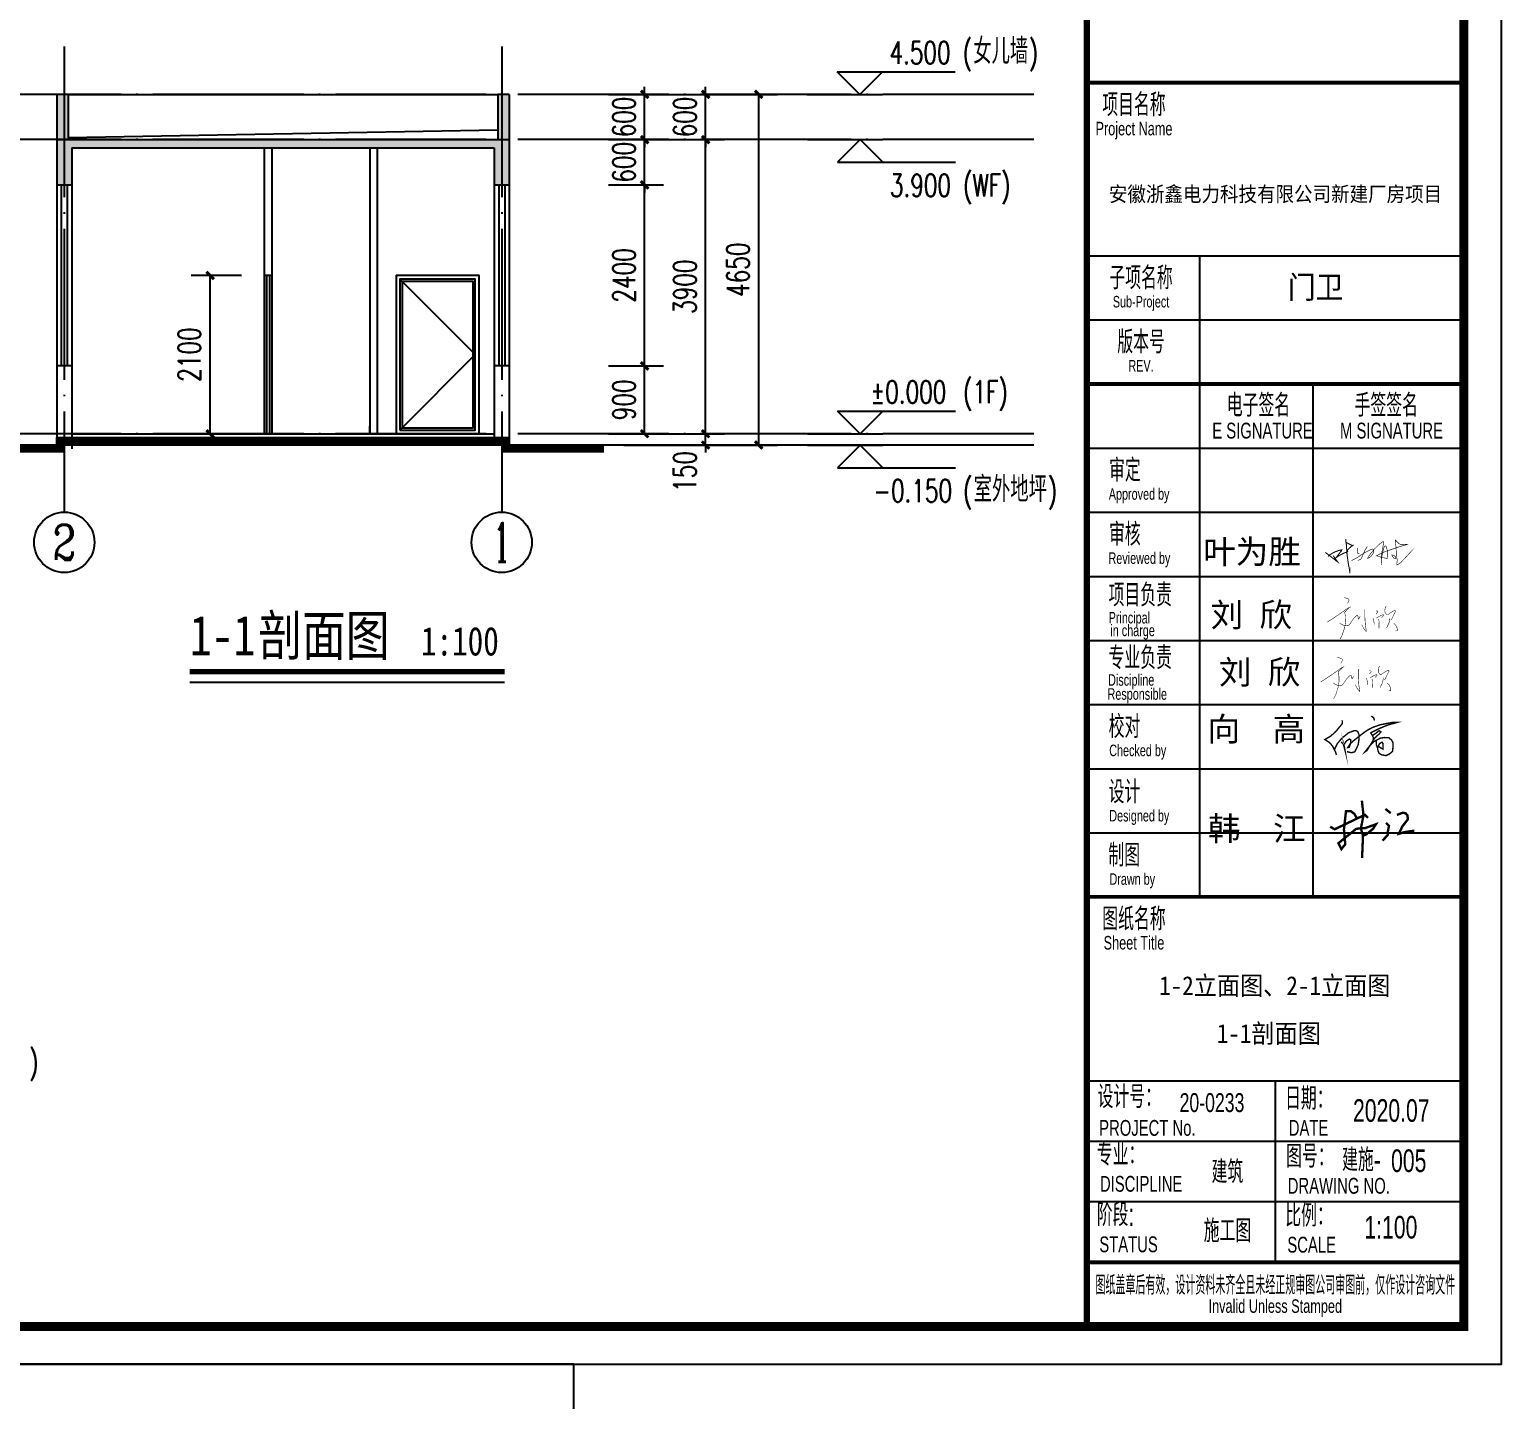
# Model space of a CAD drawing. Extents: x -356470 to -314470, y -791267 to -625262.
# Drawn here: x -333989 to -314470, y -749737 to -731570 of the extents above; entities that cross this region are included whole.
import ezdxf
from ezdxf.enums import TextEntityAlignment as Align

# ---------------------------------------------------------------- set-up
doc = ezdxf.new("R2010")
doc.units = 0
doc.header["$LTSCALE"] = 1000
doc.header["$MEASUREMENT"] = 0
doc.linetypes.add('DOTE', pattern=[2.4200000000000004, 2, -0.2, 0.02, -0.2])
for name, color, linetype in [('00-tk', 151, 'Continuous'), ('A-Wall(建筑墙)', 7, 'Continuous'), ('AXIS', 3, 'Continuous'), ('AXIS_TEXT', 7, 'Continuous'), ('DIM_ELEV', 3, 'Continuous'), ('DIM_SYMB', 3, 'Continuous'), ('DOTE', 1, 'Continuous'), ('fur', 253, 'Continuous'), ('iicon', 7, 'Continuous'), ('PUB_DIM', 3, 'Continuous'), ('PUB_TEXT', 7, 'Continuous'), ('TK', 151, 'Continuous'), ('WINDOW', 4, 'Continuous'), ('签名', 1, 'Continuous')]:
    doc.layers.add(name, color=color, linetype=linetype)
doc.layers.add('功能名称', color=255, linetype='Continuous', lineweight=0)
doc.styles.add('_TCH_AXIS', font='COMPLEX', dxfattribs={"bigfont": 'GBCBIG'})
doc.styles.add('_TCH_DIM', font='SIMPLEX', dxfattribs={"bigfont": 'GBCBIG'})
doc.styles.add('_TCH_DIM_T3', font='SIMPLEX', dxfattribs={"width": 0.7058823529411765, "bigfont": 'GBCBIG'})
doc.styles.add('DS6HT', font='simhei.ttf', dxfattribs={"width": 0.8})
doc.styles.add('T&D', font='haiwenrs.shx', dxfattribs={"width": 0.7, "bigfont": 'hztxt.shx'})
doc.styles.add('TITLE', font='simhei.ttf', dxfattribs={"width": 0.7})
doc.styles.add('仿宋体', font='', dxfattribs={"width": 0.8})
doc.styles.get('仿宋体').set_extended_font_data('SimSun')
doc.dimstyles.new('_TCH_ARCH&&100', dxfattribs={"dimtxt": 297.5, "dimasz": 100, "dimexe": 250, "dimexo": 300, "dimgap": 126.25, "dimtad": 1, "dimdec": 0, "dimzin": 0, "dimdsep": 46, "dimtxsty": '_TCH_DIM_T3', "dimblk": 'ARCHTICK', "dimcen": 0.09, "dimclrt": 7, "dimazin": 2, "dimtfac": 1, "dimtdec": 0, "dimtix": 1, "dimtmove": 2, "dimatfit": 3, "dimfxl": 0, "dimtolj": 1, "dimtzin": 0, "dimarcsym": 0})

# ---------------------------------------------------------------- blocks, each defined once
blk = doc.blocks.new('A$C7C122B11')
at = {"layer": 'iicon', "color": 13, "const_width": 7.575757575132871}
for points in [[(199.0888365005376, 382.8778826375492), (300.5110004848102, 454.8074805347715)], [(244.3624277019408, 611.0290988776833), (279.0327184172347, 604.8438947247341)], [(322.4230265802471, 465.4405168076046), (254.8083938822383, 392.8854461885057)], [(279.0327184172347, 604.8438947247341), (314.94104956917, 590.6175023976248)], [(321.132111500483, 572.0618899385445), (297.6059042114067, 526.2903457558714)], [(300.5110004848102, 454.8074805347715), (344.335052675684, 476.0735530804377)], [(314.94104956917, 590.6175023976248), (321.132111500483, 572.0618899385445)], [(553.5673253951827, 440.1709960661829), (553.0463167116977, 381.2844891168643)], [(850.2705939338775, 438.960449161008), (849.5862326928183, 402.7140348185785)], [(857.8002870868659, 469.0512536286842), (850.2705939338775, 438.960449161008)], [(872.1753121516667, 485.4648040432949), (857.8002870868659, 469.0512536286842)], [(0.0007576050702482, 250.9024336845614), (100.7970233689994, 315.9515967653133)], [(100.7970233689994, 315.9515967653133), (199.0888365005376, 382.8778826375492)], [(179.9224229973042, 234.3780221641064), (213.8051824355498, 214.250624705106)], [(213.8051824355498, 214.250624705106), (248.6035759460647, 200.5268653577659)], [(269.9907244815258, 260.035791651113), (254.2762084448477, 164.2658887512516)], [(254.8083938822383, 392.8854461885057), (267.3297972941073, 338.4690845052246)], [(267.3297972941073, 338.4690845052246), (269.9907244815258, 260.035791651113)], [(312.2474518701201, 200.0697981715202), (331.4783466457156, 219.739658693783)], [(331.4783466457156, 219.739658693783), (382.2285472766962, 294.8917446665)], [(382.2285472766962, 294.8917446665), (411.197833733866, 328.3370370857883)], [(411.197833733866, 328.3370370857883), (434.3741226493148, 348.9182134775911)], [(434.3741226493148, 348.9182134775911), (447.8928364126477, 348.9182134775911)], [(447.8928364126477, 348.9182134775911), (455.0012519170996, 315.0120958685875)], [(455.0012519170996, 315.0120958685875), (462.0279911428223, 291.8895695514511)], [(462.0279911428223, 291.8895695514511), (484.7589294016361, 335.2447174279951)], [(553.0463167116977, 381.2844891168643), (555.0409374145092, 297.5777777298354)], [(555.0409374145092, 297.5777777298354), (561.1933105823118, 211.5237233529333)], [(674.2358596608974, 309.3520727169234), (685.6524839333723, 266.1284549657721)], [(685.6524839333723, 266.1284549657721), (692.2622442622667, 224.1059891108889)], [(692.2622442622667, 224.1059891108889), (691.6612788005733, 210.8989552564453)], [(718.076247107354, 415.8895953928587), (741.3754803164627, 413.2289288535248)], [(745.3690204735612, 399.9279449097812), (719.4071405762808, 368.0041741926688)], [(725.6901957900262, 308.6375822850969), (755.2991364721672, 327.3519703953061)], [(741.3754803164627, 413.2289288535248), (745.3690204735612, 399.9279449097812)], [(755.2991364721672, 327.3519703953061), (790.3451380701738, 346.0658887554891)], [(755.8106879024997, 295.5094665060751), (764.9249008636688, 257.2642640059348)], [(762.4943867573747, 217.8052263474092), (761.8865432932507, 180.1674111774191)], [(764.9249008636688, 257.2642640059348), (762.4943867573747, 217.8052263474092)], [(790.3451380701738, 346.0658887554891), (816.9320564377123, 356.932625876274)], [(825.9964038813487, 342.4441127988975), (799.4086257637248, 314.6743452963419)], [(816.9320564377123, 356.932625876274), (835.0598915747834, 355.7248974735849)], [(835.0598915747834, 355.7248974735849), (825.9964038813487, 342.4441127988975)], [(849.5862326928183, 402.7140348185785), (862.5925352753841, 373.3071870035492)], [(862.5925352753841, 373.3071870035492), (875.5979781077476, 363.0487767131999)], [(875.5979781077476, 363.0487767131999), (896.819194834563, 363.0487767131999)], [(909.4291525277076, 232.7930841515772), (892.1808419503502, 201.1333131864667)], [(896.819194834563, 363.0487767131999), (924.1996627316112, 381.513727335725)], [(920.8311610448873, 283.4580187543761), (909.4291525277076, 232.7930841515772)], [(923.0759690859123, 310.7749468248803), (920.8311610448873, 283.4580187543761)], [(924.1996627316112, 381.513727335725), (974.1709295882613, 413.6564017615747)], [(950.8966291378019, 293.9757312922738), (936.5216040732339, 278.9300941831898)], [(970.7482636321802, 334.3254158007912), (950.8966291378019, 293.9757312922738)], [(991.2842593678506, 378.0944138225168), (970.7482636321802, 334.3254158007912)], [(974.1709295882613, 413.6564017615747), (997.4443702884018, 421.1789854408707)], [(980.2123949669768, 231.2062671370804), (1007.238645739155, 207.4293784452602)], [(1009.766311629792, 410.9210449010134), (991.2842593678506, 378.0944138225168)], [(997.4443702884018, 421.1789854408707), (1009.766311629792, 410.9210449010134)], [(219.8604038188932, 60.7831532410346), (189.0452334616566, -0.0002060187980533)], [(254.2762084448477, 164.2658887512516), (219.8604038188932, 60.7831532410346)], [(248.6035759460647, 200.5268653577659), (284.3176035295473, 195.037831369089)], [(284.3176035295473, 195.037831369089), (312.2474518701201, 200.0697981715202)], [(534.5625449493527, 157.8105780906044), (508.7167313428363, 209.4535331269726)], [(574.5237390289549, 108.0541408546269), (534.5625449493527, 157.8105780906044)], [(561.1933105823118, 211.5237233529333), (572.472374806297, 133.6654050473589)], [(572.472374806297, 133.6654050473589), (574.5237390289549, 108.0541408546269)], [(761.8865432932507, 180.1674111774191), (763.1022302216153, 159.5275159792509)], [(892.1808419503502, 201.1333131864667), (875.7338186554844, 163.8633126171771)], [(1033.078441093443, 121.2193669192493), (1002.25037448178, 119.1928634850774)], [(1007.238645739155, 207.4293784452602), (1027.810750987381, 170.7569004462566)], [(1027.810750987381, 170.7569004462566), (1032.673498700839, 145.9395145112649)], [(1032.673498700839, 145.9395145112649), (1033.078441093443, 121.2193669192493)]]:
    blk.add_lwpolyline(points, dxfattribs=at)
blk = doc.blocks.new('A$C2CD672AE')
at = {"layer": '签名', "const_width": 40}
for points in [[(9.920812285970896, 523.2925402219407), (85.64476809604093, 480.0337748597376), (394.0206144819967, 628.6754554281943), (590.4196245889179, 723.3426586687565), (642.8136640558951, 671.9342207829468)], [(461.6739908079617, 655.8767074788921), (413.9479712764733, 738.226304418873), (354.7637216071598, 782.187037571799), (273.5597426663153, 780.4759910698049), (253.3334755222313, 599.6754109035246), (239.4850451382808, 475.8856759928167), (250.6432823608629, 353.0214769686572), (261.9919008868746, 228.0609749183059), (196.5405086646788, 147.6520239780657), (147.917758084368, 247.6385617624037), (315.6064654956572, 382.7673622812144), (446.4496776717715, 488.2049113581888), (599.5712998132221, 501.6631575371139), (775.4302235315554, 563.8311803708784), (726.707836158108, 488.150277487468), (613.1219024430029, 393.5601171250455), (559.0191287468188, 371.9746074373834)], [(540.0881397943012, 958.3370811040513), (550.8489124546759, 861.0706685180776), (567.3179551581852, 712.2073151967488), (523.0104887406342, 494.9340344476514), (559.0191287468188, 371.9746074373834), (543.1768800984137, 0.8530088732950389)], [(934.9487146656029, 820.1810444663279), (1023.226905263495, 748.7558213393204)], [(1126.251339889597, 719.3609199295752), (1222.998657129239, 757.1794348801486), (1271.322497345041, 748.7558213393204), (1304.99973032577, 710.9811793784611), (1309.184475250077, 645.8736663977616), (1216.621902949642, 526.1442843894474), (1158.283402010333, 403.9466909407638), (1244.02201854391, 429.4920936296694), (1357.50831548078, 448.4013511012308), (1418.48602727754, 454.7190612549894)], [(945.4105769763701, 587.0399905960076), (993.8340539853089, 536.6299283201806), (976.9954374949448, 454.7190612549894), (974.9030650327913, 387.5056448946707), (886.5252376566641, 288.7475507552736)]]:
    blk.add_lwpolyline(points, dxfattribs=at)
blk = doc.blocks.new('A$C3CB17D36')
at = {"const_width": 19.8}
for points in [[(80.04379926508409, 483.3245182275459), (81.90662597743358, 436.2608653112984), (-4.34517220401176, 331.2727085075858), (-78.27530148279766, 262.4873684884878), (-162.3526845840388, 213.9755951842744), (-95.67428008083516, 171.601331080441), (-53.63557197838236, 121.6414522278392), (-13.77129550796963, 42.71932143150843), (0, 0)], [(64.5606629194881, 180.116118694219), (92.82805896214268, 156.2222658489991), (110.9481846305207, 112.0548314493135), (117.471429871126, 72.23174337394448), (101.8881217963281, 134.1385486491563), (134.8892941173835, 190.4118413703618), (181.276832380252, 221.5462590564603), (200.8465681020898, 208.5132497626655), (197.9473479951484, 167.2420412993342), (178.3776122733179, 104.97320592713), (156.6334449194328, 102.0769799907794), (195.0945020384024, 158.1645863071826), (241.4356495992397, 199.8245719536098), (314.832404044726, 256.8222468681452), (384.7038751147629, 311.6321337773879), (440.2388931854512, 349.2138049200694), (503.2969305113802, 382.5203957683261), (608.641771453491, 419.6374419611639), (706.4904500626872, 439.1869633216447), (790.5678497157642, 454.3921457776014), (852.1762769882189, 454.3921457776014), (715.912931962077, 416.0171632506172), (599.219306105937, 368.2294501403885), (536.1612522281721, 337.0950324542864), (477.4520450626515, 306.6846675423803), (499.1458782743503, 274.3440665564449), (516.5283877926486, 239.6149461754649), (509.5753906060636, 195.624718617124), (467.4001295411654, 130.7052330496408), (427.2981192994703, 62.49641516694101), (399.4860808976155, 42.81658003706252), (467.4001295411654, 130.7052330496408), (525.6854940584817, 186.8616574146727), (612.8627055544857, 233.2623446866855), (671.6553836437306, 241.9633764458667), (728.9963992514749, 239.7881166511215), (768.9173657702268, 207.1592642487194), (790.6924188555495, 168.7297240068583), (790.6924188555495, 121.5991520058196), (781.9823943110532, 49.09058369179547), (744.2389546182239, 15.73664716440908), (691.9787907993959, -10.36644069334579), (628.831092161985, 1.234934985561267), (594.7168086728998, 22.98750325383298), (580.2001010987369, 54.16618740626654), (572.9417555875771, 97.67132394280634), (582.3776113728236, 119.4238922110781), (601.2493394951525, 157.1283483279512), (634.6377751916516, 176.7056642212665), (651.3319930399011, 158.5785239977085), (649.1544827658145, 128.8500080952435), (647.7028202843139, 80.99435196921695), (582.3776113728236, 119.4238922110781)], [(484.4964084001258, 543.1565462122599), (520.1129202386364, 516.2902290898237), (530.2890735718538, 479.2582878867397)], [(-28.95940501802397, 72.78829725229298), (10.14727037428383, 153.4999226881337), (71.03089262000867, 228.0777145799366), (167.4787394450614, 307.1438412381794), (247.932097412624, 338.2782589242815), (277.6491035087529, 336.8301459561044), (299.393270862638, 320.9009107259553), (315.3389814508046, 280.3537624566088), (313.8893713973303, 213.0165279858957), (303.7463548456508, 143.1892565552043), (282.0021874917657, 93.95343047679853), (255.9092065293153, 43.26949143021193), (210.971294871757, 29.51242194243605), (146.4636474923609, 44.71760439838908)], [(510.8277125129171, 203.5479097504467), (545.3600029207446, 247.0389727405491), (596.8943189469865, 292.7193690718304), (620.1210676174887, 320.9977093045381), (594.7168086728998, 336.9495971531433), (562.0542207689941, 311.5716008401614), (533.7466203095755, 289.8190251521009), (502.7242833371347, 269.0094735791463)], [(572.9417555875771, 97.67132394280634), (557.6992002208208, 137.5510398544247), (556.9733689800705, 178.155832471235), (546.4555307543778, 197.9166563165199)]]:
    blk.add_lwpolyline(points, dxfattribs=at)
blk = doc.blocks.new('5635634563456')
at = {"layer": 'AXIS', "color": 1, "ltscale": 1000}
for points, const_width in [([(455725.8766600048, 226494.9224269953), (455792.5862253162, 226558.9228373328), (455885.0902339679, 226610.4786683344), (455980.262530829, 226658.4789645543), (456073.6559397471, 226692.2569371139), (456140.3655050584, 226710.9236907846), (456191.064816652, 226720.701538301), (456170.6072119614, 226678.9235086825), (456121.686875721, 226626.4787824521), (456065.6508128881, 226550.0338850452), (456000.0353318462, 226460.5206597582), (455930.452706912, 226406.9219377478)], 35), ([(456000.0353318462, 226460.5206597582), (456119.9079003677, 226541.1449327576), (456209.4857602907, 226583.6135769482), (456284.2164485542, 226618.512218124), (456362.4392675342, 226642.2432941236), (456383.3917896016, 226666.6723198801), (456371.5116747126, 226711.4954200025), (456436.4431387742, 226771.1241524457), (456483.8255773943, 226814.0919121376), (456540.8600411944, 226856.1827712426), (456583.855179749, 226882.4895581832)], 35), ([(456321.4968735353, 227083.6384566817), (456323.2518110435, 227002.9642946861), (456339.923411436, 226888.9681871878), (456349.6981607412, 226736.0108994469), (456363.6954416105, 226550.7854877579), (456388.532304615, 226376.7655627667), (456411.5566266934, 226211.2360450205), (456434.0624306019, 226115.2150155564), (456453.9713605533, 225981.1316658578), (456460.4231145977, 225937.6801696795)], 35), ([(456540.8600411944, 226856.1827712426), (456496.9873901805, 226883.3664587701), (456453.1147391666, 226906.1656894964), (456403.9774504486, 226929.8418208096), (456346.9429866484, 226954.3948065765), (456330.271386256, 226973.6864810884)], 35), ([(456510.8857225387, 226355.5845014946), (456597.6053515714, 226398.629718893), (456645.2724856871, 226426.1786893986), (456716.4860438754, 226465.7802912505), (456769.3218391358, 226501.938323689), (456843.4069145868, 226554.1665466337), (456901.4114584023, 226589.1766457125), (456971.6375419165, 226633.0344078309), (457083.0005074486, 226688.3587707739), (457147.3722830674, 226723.740611484), (457209.8128145108, 226743.6831337169), (457243.2860818899, 226739.1799760944), (457254.8729350695, 226714.7343423723), (457255.5167122647, 226661.3398711723), (457241.354925125, 226610.5186658517), (457205.6544421404, 226553.8616520641), (457186.7061093366, 226523.7904635769), (457156.3219661206, 226496.478454978), (457120.737826306, 226465.7663128794), (457078.6839223526, 226439.9034660875), (457051.1871625321, 226435.8624251095), (457075.4490402833, 226473.8484409685), (457119.603461876, 226542.9795517616), (457168.4528612911, 226613.669473737), (457233.2657095136, 226691.5472233813), (457285.0244344958, 226753.7797157742), (457337.5917925849, 226799.8479058556), (457415.157023535, 226882.8642523419), (457487.295995052, 226939.7263283721), (457542.1622452299, 226981.357469761), (457582.80394764, 227001.6653211052), (457584.8359759438, 226953.941824313), (457565.531226301, 226822.9559986099), (457537.0820433549, 226675.7238918315), (457514.7414449996, 226502.0919935046), (457509.0472728573, 226325.6831049196), (457519.7576625017, 226215.8188286116)], 20), ([(456722.7335235053, 226779.7802241481), (456706.6953858873, 226722.1333756072), (456709.1424385119, 226662.2206930844), (456719.7459253036, 226611.6821461128), (456740.1374477731, 226592.9339211438), (456760.1210261597, 226585.5976752458), (456773.5794222485, 226591.3036647812)], 20), ([(455637.881451799, 226630.6213626868), (456046.0826958741, 226314.4769262232), (455897.5426243895, 226527.8115043262)], 35), ([(456473.7164835172, 226131.6091075262), (456467.8449557837, 226097.5761104271), (456460.4231145977, 225937.6801696795)], 10)]:
    blk.add_lwpolyline(points, dxfattribs=dict(at, const_width=const_width))
for points in [[(457040.6918023378, 226827.7845800929, 20, 20, 0), (456956.8193904918, 226700.3447395913, 20, 20, 0), (456928.2864684347, 226631.251312051, 20, 20, 0), (456875.2497231229, 226502.8210548261, 20, 20, 0), (456834.0922933408, 226422.8359672434, 20, 20, 0), (456811.7780929098, 226395.7834826446, 20, 20, 0), (456724.1729237637, 226364.2658120954, 20, 0, 0)], [(457511.8943589285, 226413.8875492121, 20, 20, 0), (457568.290770911, 226678.2049373683, 20, 20, 0), (457590.6067167957, 226782.7947919906, 20, 20, 0), (457627.3747450841, 226841.122022116, 20, 20, 0), (457636.1324062726, 226855.0148018837, 20, 20, 0), (457670.2982945656, 226830.3979818893, 20, 20, 0), (457683.7118491472, 226787.501867116, 20, 20, 0), (457720.8650235701, 226668.6872140308, 20, 20, 0), (457721.2699767961, 226592.6818491317, 20, 20, 0), (457721.7555783013, 226501.5396696671, 20, 20, 0), (457712.3275488015, 226436.2896650262, 20, 20, 0), (457674.7695085629, 226435.3960180739, 20, 20, 0), (457629.1632481651, 226445.2263652151, 20, 20, 0), (457579.0858611803, 226451.4820322806, 20, 20, 0), (457468.2000687247, 226480.0794728851, 20, 20, 0), (457411.8629646617, 226504.2085864616, 20, 20, 0), (457344.7950169333, 226517.6136136783, 20, 20, 0), (457423.4881035726, 226562.2971146227, 20, 20, 0), (457641.6825949113, 226659.7070774816, 20, 20, 0), (457902.8006357316, 226748.1803862849, 20, 20, 0), (458181.951370434, 226842.763621807, 20, 20, 0), (458298.3834971389, 226875.2954487913, 20, 20, 0), (458384.2305086917, 226894.0625422546, 20, 20, 0), (458348.859824941, 226902.3944818272, 20, 20, 0), (458319.8952705974, 226902.3944818272, 20, 20, 0), (458243.9730919132, 226890.5529100445, 20, 20, 0), (458219.1516571922, 226886.6815142799, 20, 20, 0), (458165.8566513238, 226893.184349937, 20, 20, 0), (458107.927630047, 226921.2532881675, 20, 20, 0), (458072.3802899878, 226956.7780035156, 20, 20, 0), (458038.1494371435, 226986.162615559, 20, 20, 0), (458000.0202577069, 227028.8059663217, 20, 20, 0), (457974.1065866552, 227048.6420591747, 20, 20, 0), (457984.5822795216, 226931.2784559725, 20, 20, 0), (458001.2774807074, 226820.344626676, 20, 20, 0), (458012.5691491499, 226590.4221508706, 20, 20, 0), (458015.8896978883, 226522.808689595, 20, 20, 0), (457984.3999415407, 226422.8282168595, 20, 20, 0), (457948.0055952329, 226430.1024596857, 20, 20, 0), (457915.4932297827, 226448.045567386, 20, 20, 0), (457886.3777177723, 226495.0856463912, 20, 20, 0), (457874.8323141872, 226513.7388198816, 20, 20, 0), (457864.5410400594, 226548.4301091612, 20, 20, 0), (457913.06689341, 226534.8515287034, 20, 20, 0), (457962.0780489994, 226508.179320385, 20, 20, 0), (457984.8852437794, 226485.871639309, 20, 20, 0), (458023.385732263, 226448.2143725278, 20, 20, 0), (458044.263004124, 226386.2514791533, 20, 20, 0), (458038.7761693213, 226328.3714732277, 20, 20, 0), (458028.4120994662, 226265.6173984466, 20, 20, 0), (458030.8506732873, 226227.233806343, 20, 20, 0), (458031.8775293899, 226211.0709059424, 20, 20, 0), (458086.9386578655, 226240.0283524219, 20, 20, 0), (458165.5836688146, 226297.9083583475, 20, 20, 0), (458305.6771911951, 226444.7871767898, 20, 20, 0), (458436.8802073263, 226588.2352047257, 20, 20, 0), (458486.8104919657, 226642.8254197755, 20, 0, 0), (458657.4685183892, 226830.8808123577, 0, 0, 0)]]:
    blk.add_lwpolyline(points, format="xyseb", dxfattribs=at)
blk = doc.blocks.new('签名')
at = {"xscale": 1.132661029987503, "yscale": 1.132661029972951, "zscale": 1.132661029967055}
for p in [(-1750.197286959738, 4063.984869675944), (-1860.01269934047, 3062.006437591277)]:
    blk.add_blockref('A$C7C122B11', p, dxfattribs=at)
at = {"layer": '00-tk', "xscale": 1.200000000011642, "yscale": 1.19999999999709, "zscale": 1.2}
blk.add_blockref('A$C3CB17D36', (-1598.663731149863, 2124.214383500046), dxfattribs=at)
at = {"layer": 'AXIS', "xscale": 0.5, "yscale": 0.5, "zscale": 0.5}
blk.add_blockref('5635634563456', (-229602.1122756614, -107802.1992520302), dxfattribs=at)
at = {"layer": '签名'}
blk.add_blockref('A$C2CD672AE', (-1712.888165873941, 398.6887109705713), dxfattribs=at)
at = {"layer": '功能名称', "color": 7, "style": 'DS6HT'}
for s, p in [('叶为胜', (-3829.900751179666, 5325.834194287425)), ('刘 欣', (-3706.161323272157, 4268.687556041172)), ('刘 欣', (-3567.169852778083, 3309.254102484323)), ('向  高', (-3757.272502305452, 2357.133938182844)), ('韩  江', (-3749.501883157063, 689.2682582947891))]:
    blk.add_text(s, height=400, dxfattribs=at).set_placement(p)
blk = doc.blocks.new('_ArchTick')
at = {"color": 0, "linetype": 'ByBlock', "const_width": 0.4}
blk.add_lwpolyline([(-0.5, -0.5), (0.5, 0.5)], dxfattribs=at)
blk = doc.blocks.new('*D21')
at = {"layer": 'Defpoints', "color": 0}
for p in [(-331592.5, -734831.5), (-330876.8662191866, -734831.5), (-330876.8662191866, -736931.5)]:
    blk.add_point(p, dxfattribs=at)
at = {"layer": 'PUB_DIM', "color": 0, "lineweight": -2}
for p, q in [((-331176.8662191866, -734831.5), (-331842.5, -734831.5)), ((-331592.5, -736931.5), (-331592.5, -734831.5)), ((-331176.8662191866, -736931.5), (-331842.5, -736931.5))]:
    blk.add_line(p, q, dxfattribs=at)
at = {"layer": 'PUB_DIM', "color": 0, "lineweight": -2, "xscale": 100, "yscale": 100, "zscale": 100}
for p, rotation in [((-331592.5, -734831.5), 90), ((-331592.5, -736931.5), 270)]:
    blk.add_blockref('_ArchTick', p, dxfattribs=dict(at, rotation=rotation))
at = {"layer": 'PUB_DIM', "color": 7, "insert": (-331867.4999999999, -735881.5000000001), "char_height": 297.5, "attachment_point": 5, "rotation": 90, "style": '_TCH_DIM_T3'}
blk.add_mtext('\\A1;2100', dxfattribs=at)
blk = doc.blocks.new('*D30')
at = {"layer": 'Defpoints', "color": 0}
for p in [(-326611.1562826567, -732431.5), (-325831.941501093, -732431.5), (-326611.1562826567, -733031.5)]:
    blk.add_point(p, dxfattribs=at)
at = {"layer": 'PUB_DIM', "color": 0, "lineweight": -2}
for p, q in [((-325831.941501093, -732431.5), (-325831.941501093, -732331.5)), ((-326311.1562826567, -732431.5), (-325581.941501093, -732431.5)), ((-325831.941501093, -733031.5), (-325831.941501093, -732431.5)), ((-326311.1562826567, -733031.5), (-325581.941501093, -733031.5)), ((-325831.941501093, -733031.5), (-325831.941501093, -733131.5))]:
    blk.add_line(p, q, dxfattribs=at)
at = {"layer": 'PUB_DIM', "color": 0, "lineweight": -2, "xscale": 100, "yscale": 100, "zscale": 100}
for p, rotation in [((-325831.941501093, -732431.5), 270), ((-325831.941501093, -733031.5), 90)]:
    blk.add_blockref('_ArchTick', p, dxfattribs=dict(at, rotation=rotation))
at = {"layer": 'PUB_DIM', "color": 7, "insert": (-326106.9415010929, -732731.5000000001), "char_height": 297.5, "attachment_point": 5, "rotation": 90, "style": '_TCH_DIM_T3'}
blk.add_mtext('\\A1;600', dxfattribs=at)
blk = doc.blocks.new('*D31')
at = {"layer": 'Defpoints', "color": 0}
for p in [(-326611.1562826567, -733031.5), (-325831.941501093, -733031.5), (-326611.1562826567, -733631.5)]:
    blk.add_point(p, dxfattribs=at)
at = {"layer": 'PUB_DIM', "color": 0, "lineweight": -2}
for p, q in [((-325831.941501093, -733031.5), (-325831.941501093, -732931.5)), ((-326311.1562826567, -733031.5), (-325581.941501093, -733031.5)), ((-325831.941501093, -733631.5), (-325831.941501093, -733031.5)), ((-326311.1562826567, -733631.5), (-325581.941501093, -733631.5)), ((-325831.941501093, -733631.5), (-325831.941501093, -733731.5))]:
    blk.add_line(p, q, dxfattribs=at)
at = {"layer": 'PUB_DIM', "color": 0, "lineweight": -2, "xscale": 100, "yscale": 100, "zscale": 100}
for p, rotation in [((-325831.941501093, -733031.5), 270), ((-325831.941501093, -733631.5), 90)]:
    blk.add_blockref('_ArchTick', p, dxfattribs=dict(at, rotation=rotation))
at = {"layer": 'PUB_DIM', "color": 7, "insert": (-326106.9415010929, -733331.5000000001), "char_height": 297.5, "attachment_point": 5, "rotation": 90, "style": '_TCH_DIM_T3'}
blk.add_mtext('\\A1;600', dxfattribs=at)
blk = doc.blocks.new('*D32')
at = {"layer": 'Defpoints', "color": 0}
for p in [(-326611.1562826567, -733631.5), (-325831.941501093, -733631.5), (-326611.1562826567, -736031.5)]:
    blk.add_point(p, dxfattribs=at)
at = {"layer": 'PUB_DIM', "color": 0, "lineweight": -2}
for p, q in [((-326311.1562826567, -733631.5), (-325581.941501093, -733631.5)), ((-325831.941501093, -736031.5), (-325831.941501093, -733631.5)), ((-326311.1562826567, -736031.5), (-325581.941501093, -736031.5))]:
    blk.add_line(p, q, dxfattribs=at)
at = {"layer": 'PUB_DIM', "color": 0, "lineweight": -2, "xscale": 100, "yscale": 100, "zscale": 100}
for p, rotation in [((-325831.941501093, -733631.5), 90), ((-325831.941501093, -736031.5), 270)]:
    blk.add_blockref('_ArchTick', p, dxfattribs=dict(at, rotation=rotation))
at = {"layer": 'PUB_DIM', "color": 7, "insert": (-326106.9415010929, -734831.5000000001), "char_height": 297.5, "attachment_point": 5, "rotation": 90, "style": '_TCH_DIM_T3'}
blk.add_mtext('\\A1;2400', dxfattribs=at)
blk = doc.blocks.new('*D33')
at = {"layer": 'Defpoints', "color": 0}
for p in [(-326611.1562826567, -736031.5), (-325831.941501093, -736031.5), (-326611.1562826567, -736931.5)]:
    blk.add_point(p, dxfattribs=at)
at = {"layer": 'PUB_DIM', "color": 0, "lineweight": -2}
for p, q in [((-326311.1562826567, -736031.5), (-325581.941501093, -736031.5)), ((-325831.941501093, -736931.5), (-325831.941501093, -736031.5)), ((-326311.1562826567, -736931.5), (-325581.941501093, -736931.5))]:
    blk.add_line(p, q, dxfattribs=at)
at = {"layer": 'PUB_DIM', "color": 0, "lineweight": -2, "xscale": 100, "yscale": 100, "zscale": 100}
for p, rotation in [((-325831.941501093, -736031.5), 90), ((-325831.941501093, -736931.5), 270)]:
    blk.add_blockref('_ArchTick', p, dxfattribs=dict(at, rotation=rotation))
at = {"layer": 'PUB_DIM', "color": 7, "insert": (-326106.9415010929, -736481.5000000001), "char_height": 297.5, "attachment_point": 5, "rotation": 90, "style": '_TCH_DIM_T3'}
blk.add_mtext('\\A1;900', dxfattribs=at)
blk = doc.blocks.new('*D34')
at = {"layer": 'Defpoints', "color": 0}
for p in [(-326407.441501093, -732431.5), (-325023.441501093, -732431.5), (-326407.441501093, -733031.5)]:
    blk.add_point(p, dxfattribs=at)
at = {"layer": 'PUB_DIM', "color": 0, "lineweight": -2}
for p, q in [((-325023.441501093, -732431.5), (-325023.441501093, -732331.5)), ((-326107.441501093, -732431.5), (-324773.441501093, -732431.5)), ((-325023.441501093, -733031.5), (-325023.441501093, -732431.5)), ((-326107.441501093, -733031.5), (-324773.441501093, -733031.5)), ((-325023.441501093, -733031.5), (-325023.441501093, -733131.5))]:
    blk.add_line(p, q, dxfattribs=at)
at = {"layer": 'PUB_DIM', "color": 0, "lineweight": -2, "xscale": 100, "yscale": 100, "zscale": 100}
for p, rotation in [((-325023.441501093, -732431.5), 270), ((-325023.441501093, -733031.5), 90)]:
    blk.add_blockref('_ArchTick', p, dxfattribs=dict(at, rotation=rotation))
at = {"layer": 'PUB_DIM', "color": 7, "insert": (-325298.4415010929, -732731.5000000001), "char_height": 297.5, "attachment_point": 5, "rotation": 90, "style": '_TCH_DIM_T3'}
blk.add_mtext('\\A1;600', dxfattribs=at)
blk = doc.blocks.new('*D35')
at = {"layer": 'Defpoints', "color": 0}
for p in [(-326407.441501093, -733031.5), (-325023.441501093, -733031.5), (-326407.441501093, -736931.5)]:
    blk.add_point(p, dxfattribs=at)
at = {"layer": 'PUB_DIM', "color": 0, "lineweight": -2}
for p, q in [((-326107.441501093, -733031.5), (-324773.441501093, -733031.5)), ((-325023.441501093, -736931.5), (-325023.441501093, -733031.5)), ((-326107.441501093, -736931.5), (-324773.441501093, -736931.5))]:
    blk.add_line(p, q, dxfattribs=at)
at = {"layer": 'PUB_DIM', "color": 0, "lineweight": -2, "xscale": 100, "yscale": 100, "zscale": 100}
for p, rotation in [((-325023.441501093, -733031.5), 90), ((-325023.441501093, -736931.5), 270)]:
    blk.add_blockref('_ArchTick', p, dxfattribs=dict(at, rotation=rotation))
at = {"layer": 'PUB_DIM', "color": 7, "insert": (-325298.4415010929, -734981.5000000001), "char_height": 297.5, "attachment_point": 5, "rotation": 90, "style": '_TCH_DIM_T3'}
blk.add_mtext('\\A1;3900', dxfattribs=at)
blk = doc.blocks.new('*D36')
at = {"layer": 'Defpoints', "color": 0}
for p in [(-326407.441501093, -736931.5), (-325023.441501093, -736931.5), (-326407.441501093, -737081.5)]:
    blk.add_point(p, dxfattribs=at)
at = {"layer": 'PUB_DIM', "color": 0, "lineweight": -2}
for p, q in [((-325023.441501093, -736931.5), (-325023.441501093, -736831.5)), ((-326107.441501093, -736931.5), (-324773.441501093, -736931.5)), ((-325023.441501093, -737081.5), (-325023.441501093, -736931.5)), ((-326107.441501093, -737081.5), (-324773.441501093, -737081.5)), ((-325023.441501093, -737081.5), (-325023.441501093, -737181.5))]:
    blk.add_line(p, q, dxfattribs=at)
at = {"layer": 'PUB_DIM', "color": 0, "lineweight": -2, "xscale": 100, "yscale": 100, "zscale": 100}
for p, rotation in [((-325023.441501093, -736931.5), 270), ((-325023.441501093, -737081.5), 90)]:
    blk.add_blockref('_ArchTick', p, dxfattribs=dict(at, rotation=rotation))
at = {"layer": 'PUB_DIM', "color": 7, "insert": (-325298.441501093, -737431.5), "char_height": 297.5, "attachment_point": 5, "rotation": 90, "style": '_TCH_DIM_T3'}
blk.add_mtext('\\A1;150', dxfattribs=at)
blk = doc.blocks.new('*D37')
at = {"layer": 'Defpoints', "color": 0}
for p in [(-325483.1562815089, -732431.5), (-324319.441501093, -732431.5), (-325483.1562815089, -737081.4999999999)]:
    blk.add_point(p, dxfattribs=at)
at = {"layer": 'PUB_DIM', "color": 0, "lineweight": -2}
for p, q in [((-325183.1562815089, -732431.5), (-324069.441501093, -732431.5)), ((-324319.441501093, -737081.4999999999), (-324319.441501093, -732431.5)), ((-325183.1562815089, -737081.4999999999), (-324069.441501093, -737081.4999999999))]:
    blk.add_line(p, q, dxfattribs=at)
at = {"layer": 'PUB_DIM', "color": 0, "lineweight": -2, "xscale": 100, "yscale": 100, "zscale": 100}
for p, rotation in [((-324319.441501093, -732431.5), 90), ((-324319.441501093, -737081.4999999999), 270)]:
    blk.add_blockref('_ArchTick', p, dxfattribs=dict(at, rotation=rotation))
at = {"layer": 'PUB_DIM', "color": 7, "insert": (-324594.4415010929, -734756.5), "char_height": 297.5, "attachment_point": 5, "rotation": 90, "style": '_TCH_DIM_T3'}
blk.add_mtext('\\A1;4650', dxfattribs=at)

msp = doc.modelspace()

# ---------------------------------------------------------------- hatches: boundary and pattern name
at = {"layer": 'A-Wall(建筑墙)'}
h = msp.add_hatch(color=256, dxfattribs=at)
h.paths.add_polyline_path([(-333526.8662164991, -732431.5), (-333626.8662017937, -732431.5), (-333626.8662017937, -733031.5), (-333526.8662164992, -733031.5000000001)])
h.paths.add_polyline_path([(-333476.8662017937, -732431.5), (-333526.8662164991, -732431.4999999999), (-333526.8662164991, -733031.5000000001), (-333476.8662017937, -733031.5000000001)])
h.paths.add_polyline_path([(-333426.8662017936, -733141.5), (-327826.8662164991, -733141.5), (-327826.8662164991, -733631.4999999999), (-327726.8662164992, -733631.4999999998), (-327726.8662164992, -733031.5), (-333526.8662164992, -733031.5), (-333526.8662164992, -733631.4999999999), (-333426.8662017937, -733631.5)])
h.paths.add_polyline_path([(-333526.8662164991, -733031.5), (-333626.8662017937, -733031.5), (-333626.8662017938, -733631.5), (-333526.8662164992, -733631.5)])
h.paths.add_polyline_path([(-327626.8662164991, -733031.4999999999), (-327726.8662164992, -733031.4999999999), (-327726.8662164992, -733631.4999999998), (-327626.8662164991, -733631.4999999998)])
h.paths.add_polyline_path([(-327626.8662164992, -732431.5), (-327726.8662164992, -732431.5), (-327726.8662164992, -733031.5), (-327626.8662164991, -733031.5)])
h.paths.add_polyline_path([(-327726.8662164992, -732431.5000000001), (-327776.8662164991, -732431.5000000002), (-327776.8662164992, -733031.5000000001), (-327726.8662164992, -733031.5)])

# ---------------------------------------------------------------- linework, layer by layer
for p, q in [((-333626.8662017937, -732431.5), (-333626.8662017937, -733631.4999999999)), ((-333476.8662017937, -732431.5000000001), (-333626.8662017938, -732431.5)), ((-333476.8662017937, -732431.5), (-333476.8662017937, -733031.5)), ((-327776.8662164992, -732431.5), (-327776.8662164992, -733031.5)), ((-327626.8662164992, -732431.5), (-327776.8662164992, -732431.5000000001)), ((-327626.8662164992, -732431.5), (-327626.8662164991, -733631.4999999999)), ((-333626.8662017937, -733031.5), (-327626.8662164992, -733031.4999999999)), ((-333426.8662017937, -733141.5), (-333426.8662017936, -733631.4999999997)), ((-333426.8662017937, -733141.5), (-327826.8662164991, -733141.5)), ((-330876.8662191866, -733141.5), (-330876.8662191866, -734831.5)), ((-330776.8662191865, -733141.5), (-330776.8662191865, -734831.5)), ((-329476.866218724, -733141.5), (-329476.866218724, -736931.5)), ((-329376.866218724, -733141.5), (-329376.866218724, -736931.5)), ((-327826.8662164991, -733141.5), (-327826.8662164991, -733631.4999999998)), ((-333626.8662017937, -733631.5), (-333426.8662017937, -733631.4999999999)), ((-327826.8662164992, -733631.4999999999), (-327626.8662164991, -733631.4999999998)), ((-330776.8662191865, -734831.5), (-330876.8662191866, -734831.5)), ((-333626.8662017938, -736031.4999999999), (-333626.8662017938, -737131.5)), ((-333426.8662017938, -736031.4999999999), (-333626.8662017938, -736031.4999999999)), ((-333426.8662017937, -736031.4999999998), (-333426.8662017938, -737131.5)), ((-327826.8662164991, -736031.5), (-327826.8662164991, -737081.5)), ((-327626.8662164991, -736031.5), (-327826.8662164992, -736031.5)), ((-327626.8662164991, -736031.5), (-327626.8662164991, -737081.5)), ((-329476.866218724, -736931.5), (-329476.866218724, -736831.5))]:
    msp.add_line(p, q, dxfattribs=at)
at = {"layer": 'A-Wall(建筑墙)', "const_width": 100}
msp.add_lwpolyline([(-335517.941501093, -737131.5), (-333576.8662017937, -737131.5), (-333576.8662017937, -737031.5), (-327676.8662164991, -737031.5000000003), (-327676.8662164991, -737131.5), (-326368.5, -737131.5)], dxfattribs=at)
at = {"layer": 'A-Wall(建筑墙)'}
msp.add_lwpolyline([(-335517.941501093, -737081.5), (-333626.8662017937, -737081.5), (-333626.8662017937, -736981.5), (-327626.8662164991, -736981.5000000003), (-327626.8662164991, -737081.5), (-326368.5, -737081.5)], dxfattribs=at)
at = {"layer": 'AXIS'}
for p, q in [((-333526.8662162056, -736903.75), (-333526.8662159121, -737970.9648163798)), ((-327726.8662162056, -736903.75), (-327726.8662159121, -737970.9648163798))]:
    msp.add_line(p, q, dxfattribs=at)
for centre in [(-333526.8662159121, -738370.9648163798), (-327726.8662159121, -738370.9648163798)]:
    msp.add_circle(centre, 400, dxfattribs=at)
at = {"layer": 'DIM_ELEV'}
for p, q in [((-322979.8569430419, -732431.5), (-323279.8569430419, -732131.5)), ((-323279.8569430419, -732131.5), (-321714.8569430419, -732131.5)), ((-322979.8569430419, -732431.5), (-322679.8569430419, -732131.5)), ((-323679.8569430419, -732431.5), (-322679.8569430419, -732431.5)), ((-323674.3789617078, -733031.5), (-322674.3789617078, -733031.5)), ((-322974.3789617078, -733031.5), (-323274.3789617078, -733331.5)), ((-322974.3789617078, -733031.5), (-322674.3789617078, -733331.5)), ((-323274.3789617078, -733331.5), (-321709.3789617078, -733331.5)), ((-322974.3789617078, -736931.5), (-323274.3789617078, -736631.5)), ((-323274.3789617078, -736631.5), (-321709.3789617078, -736631.5)), ((-322974.3789617078, -736931.5), (-322674.3789617078, -736631.5)), ((-323674.3789617078, -736931.5), (-322674.3789617078, -736931.5)), ((-323674.3789617078, -737081.5002615496), (-322674.3789617078, -737081.5002615496)), ((-322974.3789617078, -737081.5002615496), (-323274.3789617078, -737381.5002615496)), ((-322974.3789617078, -737081.5002615496), (-322674.3789617078, -737381.5002615496)), ((-323274.3789617078, -737381.5002615496), (-321709.3789617078, -737381.5002615496))]:
    msp.add_line(p, q, dxfattribs=at)
at = {"layer": 'DIM_SYMB', "const_width": 70}
msp.add_lwpolyline([(-331862.3939180788, -740085.2190825947), (-327689.0605847455, -740085.2190825947)], dxfattribs=at)
at = {"layer": 'DIM_SYMB'}
msp.add_lwpolyline([(-331862.3939180788, -740225.2190825947), (-327689.0605847455, -740225.2190825947)], dxfattribs=at)
at = {"layer": 'DOTE', "color": 252, "linetype": 'DOTE'}
for p, q in [((-333526.8662164992, -731795), (-333526.8662164992, -737327.5733801788)), ((-327726.8662164992, -731795), (-327726.8662164992, -737327.5733801788)), ((-320671.941501093, -732431.5), (-338423.941501093, -732431.5)), ((-320671.941501093, -733031.5), (-338423.941501093, -733031.5)), ((-320671.941501093, -736931.5), (-338423.941501093, -736931.5)), ((-320671.941501093, -737081.5), (-338423.941501093, -737081.5)), ((-322470.441501093, -737081.5), (-335517.941501093, -737081.5))]:
    msp.add_line(p, q, dxfattribs=at)
at = {"layer": 'fur'}
for p, q in [((-333476.8662017937, -732431.5000000001), (-327776.8662164992, -732431.5000000001)), ((-333476.8662017937, -733001.5), (-327776.8662164992, -732903.5)), ((-333426.8662017938, -736931.5), (-327826.8662164991, -736931.5))]:
    msp.add_line(p, q, dxfattribs=at)
at = {"layer": 'TK'}
for p, q in [((-319969.5000002235, -734571.9998109713), (-314969.5, -734571.9998109713)), ((-318469.5000001714, -743071.9998109713), (-318469.5000001714, -734571.9998109713)), ((-319969.5000002235, -735421.9998109713), (-314969.5, -735421.9998109713)), ((-316969.5000001192, -743071.9998109713), (-316969.5000001192, -736271.9998109713)), ((-319969.5000002235, -737121.9998109713), (-314969.5, -737121.9998109713)), ((-319969.5000002235, -737971.9998109713), (-314969.5, -737971.9998109713)), ((-319969.5000002235, -738821.9998109713), (-314969.5, -738821.9998109713)), ((-319969.5000002235, -739671.9998109713), (-314969.5, -739671.9998109713)), ((-319969.5000002235, -740521.9998109713), (-314969.5, -740521.9998109713)), ((-319969.5000002235, -741371.9998109713), (-314969.5, -741371.9998109713)), ((-319969.5000002235, -742221.9998109713), (-314969.5, -742221.9998109713)), ((-314969.5, -745516.9998109788), (-319969.5000002235, -745516.9998109788)), ((-317469.5000001192, -745516.9998109788), (-317469.5000001192, -747916.9998109788)), ((-314969.5, -746316.9998109788), (-319969.5000002235, -746316.9998109788)), ((-314969.5, -747116.9998109788), (-319969.5000002235, -747116.9998109788)), ((-314969.5, -747916.9998109788), (-319969.5000002235, -747916.9998109788))]:
    msp.add_line(p, q, dxfattribs=at)
for points in [[(-356469.5, -719567), (-356469.5, -749267), (-314469.5, -749267), (-314469.5, -719567)], [(-326769.5, -749267.0000000001), (-356469.5, -749267), (-356469.5000000001, -791267), (-326769.5000000001, -791267.0000000001)]]:
    msp.add_lwpolyline(points, close=True, dxfattribs=at)
at = {"layer": 'TK', "const_width": 120}
msp.add_lwpolyline([(-314969.5, -720067), (-355469.5, -720067), (-355469.5, -748767), (-314969.5, -748767)], close=True, dxfattribs=at)
at = {"layer": 'TK'}
for points, const_width in [([(-319969.5000002235, -720067), (-319969.5000002235, -748766.9998109788)], 85), ([(-319969.5000002235, -732277), (-314969.5, -732277)], 51), ([(-319969.5000002235, -736271.9998109713), (-314969.5, -736271.9998109713)], 51), ([(-319969.5000002235, -743071.9998109713), (-314969.5, -743071.9998109713)], 51), ([(-319969.5000002235, -747916.9998109788), (-314969.5, -747916.9998109788)], 51)]:
    msp.add_lwpolyline(points, dxfattribs=dict(at, const_width=const_width))
at = {"layer": 'WINDOW'}
for p, q in [((-333626.8662017937, -733631.4999999999), (-333626.8662017937, -736031.5)), ((-333566.8662017937, -733631.4999999999), (-333566.8662017937, -736031.5)), ((-333486.8662017938, -733631.4999999999), (-333486.8662017938, -736031.5)), ((-333426.8662017938, -733631.4999999999), (-333426.8662017938, -736031.5)), ((-327826.8662164992, -733631.4999999999), (-327826.8662164992, -736031.5)), ((-327766.8662164992, -733631.4999999999), (-327766.8662164992, -736031.5)), ((-327686.8662164993, -733631.4999999999), (-327686.8662164993, -736031.5)), ((-327626.8662164993, -733631.4999999999), (-327626.8662164993, -736031.5)), ((-330876.8662191866, -734831.5), (-330876.8662191866, -736931.5)), ((-330846.8662191866, -734831.5), (-330846.8662191866, -736931.5)), ((-330806.8662191865, -734831.5), (-330806.8662191865, -736931.5)), ((-330776.8662191865, -734831.5), (-330776.8662191865, -736931.5))]:
    msp.add_line(p, q, dxfattribs=at)
for points in [[(-329126.8662461328, -736931.5), (-328026.8662461328, -736931.5), (-328026.8662461328, -734831.5), (-329126.8662461328, -734831.5)], [(-329076.8662461328, -736881.5), (-328076.8662461328, -736881.5), (-328076.8662461328, -734881.5), (-329076.8662461328, -734881.5)], [(-329046.8662461328, -736851.5), (-328106.8662461328, -736851.5), (-328106.8662461328, -734911.5), (-329046.8662461328, -734911.5)]]:
    msp.add_lwpolyline(points, close=True, dxfattribs=at)
msp.add_lwpolyline([(-329076.8662461328, -734881.5), (-328076.8662461328, -735881.5), (-329076.8662461328, -736881.5)], dxfattribs=at)

# ---------------------------------------------------------------- block references
at = {"layer": '00-tk', "xscale": 0.7920000000012806, "yscale": 0.7919999999867287, "zscale": 0.7920000000000001}
msp.add_blockref('签名', (-315392.7264826145, -742871.4457014494), dxfattribs=at)

# ---------------------------------------------------------------- texts
at = {"layer": 'AXIS_TEXT', "style": '_TCH_AXIS'}
for s, height, p, p2 in [('2', 465.9481648291925, (-333682.1822708552, -738603.9388987945), (-333371.550160969, -738603.9388987945)), ('1', 514.7212168101124, (-327837.1636195143, -738628.3254247849), (-327616.5688123099, -738628.3254247849))]:
    msp.add_text(s, height=height, dxfattribs=at).set_placement(p, p2, align=Align.FIT)
at = {"layer": 'PUB_TEXT'}
for s, height, style, width, p in [('4.500', 297.5, '_TCH_DIM', 0.7058823529411765, (-322584.8569430419, -732026.5)), ('(', 297.5, '_TCH_DIM', 0.7058823529411765, (-321614.8569430419, -732026.5)), (')', 297.5, '_TCH_DIM', 0.7058823529411765, (-320737.6229004887, -732026.5)), ('3.900', 297.5, '_TCH_DIM', 0.7058823529411765, (-322579.3789617078, -733786.5)), ('(WF)', 297.5, '_TCH_DIM', 0.7058823529411765, (-321609.3789617078, -733786.5)), ('%%P0.000', 297.5, '_TCH_DIM', 0.7058823529411765, (-322839.3789617078, -736526.5)), ('(1F)', 297.5, '_TCH_DIM', 0.7058823529411765, (-321609.3789617078, -736526.5)), ('-0.150', 297.5, '_TCH_DIM', 0.7058823529411765, (-322799.3789617078, -737836.5002615496)), ('(', 297.5, '_TCH_DIM', 0.7058823529411765, (-321609.3789617078, -737836.5002615496)), (')', 297.5, '_TCH_DIM', 0.7058823529411765, (-320486.4002383036, -737836.5002615496)), ('1-1', 531.6455696202532, '仿宋体', 0.8, (-331862.3939180788, -739871.3794201475)), ('剖面图', 531.6455696202532, '仿宋体', 0.8, (-330955.0521459269, -739871.3794201475)), ('1:100', 379.746835443038, '仿宋体', 0.8, (-328798.3432851674, -739871.3794201475)), (')', 297.5, '_TCH_DIM', 0.7058823529411765, (-333995.2087372106, -745414.0002615496))]:
    msp.add_text(s, height=height, dxfattribs=dict(at, style=style, width=width)).set_placement(p)
at = {"layer": 'PUB_TEXT', "style": '_TCH_DIM'}
for s, p in [('女儿墙', (-321474.8569430419, -732026.5)), ('室外地坪', (-321469.3789617078, -737836.5002615496))]:
    msp.add_text(s, height=337.5886524822695, dxfattribs=at).set_placement(p)
at = {"layer": 'TK', "style": 'T&D'}
for s, height, width, p in [('项目名称', 300, 0.7, (-319343.3971756399, -732570.4604265839)), ('Project Name', 180, 0.7, (-319343.3971756399, -732884.9386357516)), ('子项名称', 300, 0.7, (-319249.867138356, -734865.4604265913)), ('Sub-Project', 153, 0.7, (-319249.867138356, -735179.938635759)), ('版本号', 300, 0.7, (-319249.867138356, -735715.4604265913)), ('REV.', 153, 0.7, (-319249.867138356, -736029.938635759)), ('审定', 300, 0.7, (-319463.7391941622, -737415.4604265913)), ('Approved by', 153, 0.7, (-319275.0152086988, -737729.938635759)), ('审核', 300, 0.7, (-319464.5659658164, -738265.4604265913)), ('Reviewed by', 153, 0.7, (-319270.8959779292, -738579.938635759)), ('项目负责', 300, 0.7, (-319260.3533673882, -739071.1626760587)), ('Principal', 153, 0.7, (-319404.7709779292, -739370.5529431999)), ('in charge', 153, 0.7, (-319361.5190548524, -739538.7843854427)), ('专业负责', 300, 0.7, (-319260.3533673882, -739902.1470217109)), ('Discipline', 153, 0.7, (-319380.0555933118, -740195.5248062611)), ('Responsible', 153, 0.7, (-319299.7305933163, -740382.0100597665)), ('校对', 300, 0.7, (-319468.6998240799, -740815.4604265913)), ('Checked by', 153, 0.7, (-319293.5517471656, -741129.938635759)), ('设计', 300, 0.7, (-319470.3533673957, -741681.1019851565)), ('Designed by', 153, 0.7, (-319272.9555933177, -741995.5801943392)), ('制图', 300, 0.7, (-319472.8336823508, -742520.7482469082)), ('Drawn by', 153, 0.7, (-319365.638285622, -742835.2264560834)), ('图纸名称', 300, 0.7, (-319343.3971756399, -743365.4604265913)), ('Sheet Title', 180, 0.7, (-319343.3971756399, -743679.938635759)), ('图纸盖章后有效，设计资料未齐全且未经正规审图公司审图前，仅作设计咨询文件', 250, 0.53, (-317469.5, -748220.7603580505)), ('Invalid Unless Stamped', 180, 0.7, (-317469.5, -748497.4774700925))]:
    msp.add_text(s, height=height, dxfattribs=dict(at, width=width)).set_placement(p, align=Align.MIDDLE_CENTER)
at = {"layer": 'TK', "color": 2}
for s, height, style, width, p in [('安徽浙鑫电力科技有限公司新建厂房项目', 200, 'TITLE', 0.9, (-317466.6123597741, -733852.9999054894)), ('门卫', 300, 'TITLE', 0.9, (-316934.0045236945, -735137.6008220688)), ('20-0233', 250, 'T&D', 0.7, (-318309.1469103172, -745924.6549720168)), ('2020.07', 300, 'T&D', 0.7, (-315931.6469103172, -746054.1549720168)), ('建施-', 300, 'T&D', 0.7, (-316327.1125758816, -746709.0000407695)), ('建筑', 300, 'T&D', 0.7, (-318104.1132943109, -746868.431900695)), ('施工图', 300, 'T&D', 0.7, (-318104.1132943109, -747650.9387604296)), ('1:100', 300, 'T&D', 0.7, (-315936.8954567611, -747601.7751705945))]:
    msp.add_text(s, height=height, dxfattribs=dict(at, style=style, width=width)).set_placement(p, align=Align.CENTER)
at = {"layer": 'TK', "style": 'T&D', "width": 0.7}
for s, height, p in [('电子签名', 300, (-318112.4251895249, -736704.8634300753)), ('手签签名', 300, (-316418.3969716355, -736704.8634300753)), ('E SIGNATURE', 210, (-318305.417466715, -736994.4242260158)), ('M SIGNATURE', 210, (-316611.3892488256, -736994.4242260158)), ('设计号：', 300, (-319826.2731488869, -745872.0913078114)), ('日期：', 300, (-317340.3263517395, -745895.7963748127)), ('PROJECT No.', 210, (-319804.9188391417, -746240.228638865)), ('DATE', 210, (-317290.8247697204, -746239.2137102261)), ('专业：', 300, (-319836.7695080191, -746634.7463982701)), ('图号：', 300, (-317326.6427386701, -746661.6931921616)), ('DISCIPLINE', 210, (-319794.5609928668, -746981.5702280551)), ('DRAWING NO.', 210, (-317304.5083827898, -747007.8452776372)), ('阶段:', 300, (-319836.5216428936, -747436.5683743209)), ('比例：', 300, (-317337.5896291286, -747445.3234743401)), ('STATUS', 210, (-319802.937376149, -747783.5910950303)), ('SCALE', 210, (-317309.9803699851, -747788.7398348004))]:
    msp.add_text(s, height=height, dxfattribs=at).set_placement(p)
at = {"layer": 'TK', "color": 3, "style": 'TITLE', "width": 0.9}
for s, p in [('1-2立面图、2-1立面图', (-317476.6398093763, -744374.0108423459)), ('1-1剖面图', (-317555.6398093763, -745007.5108423459))]:
    msp.add_text(s, height=250, dxfattribs=at).set_placement(p, align=Align.CENTER)
at = {"layer": 'TK', "color": 3, "style": 'T&D', "width": 0.7}
msp.add_text('005', height=300, dxfattribs=at).set_placement((-315934.7863356401, -746720.0000407695))

# ---------------------------------------------------------------- dimensions: what is measured, and where the dimension line sits
at = {"layer": 'PUB_DIM'}
for p1, p2, distance, picture, middle in [((-326611.1562826567, -733031.5), (-326611.1562826567, -732431.5), -779.214781563729, '*D30', (-326106.9415010929, -732731.5000000001)), ((-326407.441501093, -733031.5), (-326407.441501093, -732431.5), -1384, '*D34', (-325298.4415010929, -732731.5000000001)), ((-325483.1562815089, -737081.4999999999), (-325483.1562815089, -732431.5), -1163.7147804159322, '*D37', (-324594.4415010929, -734756.5)), ((-326611.1562826567, -733631.5), (-326611.1562826567, -733031.5), -779.214781563729, '*D31', (-326106.9415010929, -733331.5000000001)), ((-326407.441501093, -736931.5), (-326407.441501093, -733031.5), -1384, '*D35', (-325298.4415010929, -734981.5000000001)), ((-326611.1562826567, -736031.5), (-326611.1562826567, -733631.5), -779.214781563729, '*D32', (-326106.9415010929, -734831.5000000001)), ((-330876.8662191866, -736931.5), (-330876.8662191866, -734831.5), 715.6337808134267, '*D21', (-331867.4999999999, -735881.5000000001)), ((-326611.1562826567, -736931.5), (-326611.1562826567, -736031.5), -779.214781563729, '*D33', (-326106.9415010929, -736481.5000000001))]:
    dim = msp.add_aligned_dim(p1=p1, p2=p2, distance=distance, dimstyle='_TCH_ARCH&&100', dxfattribs=at)
    dim.commit()
    dim.dimension.update_dxf_attribs({"geometry": picture, "text_midpoint": middle})
dim = msp.add_linear_dim(base=(-325023.441501093, -736931.5), p1=(-326407.441501093, -737081.5), p2=(-326407.441501093, -736931.5), angle=90, dimstyle='_TCH_ARCH&&100', dxfattribs=at)
dim.commit()
dim.dimension.update_dxf_attribs({"geometry": '*D36', "text_midpoint": (-325298.441501093, -737431.5), "dimtype": 129})

doc.saveas('drawing.dxf')
